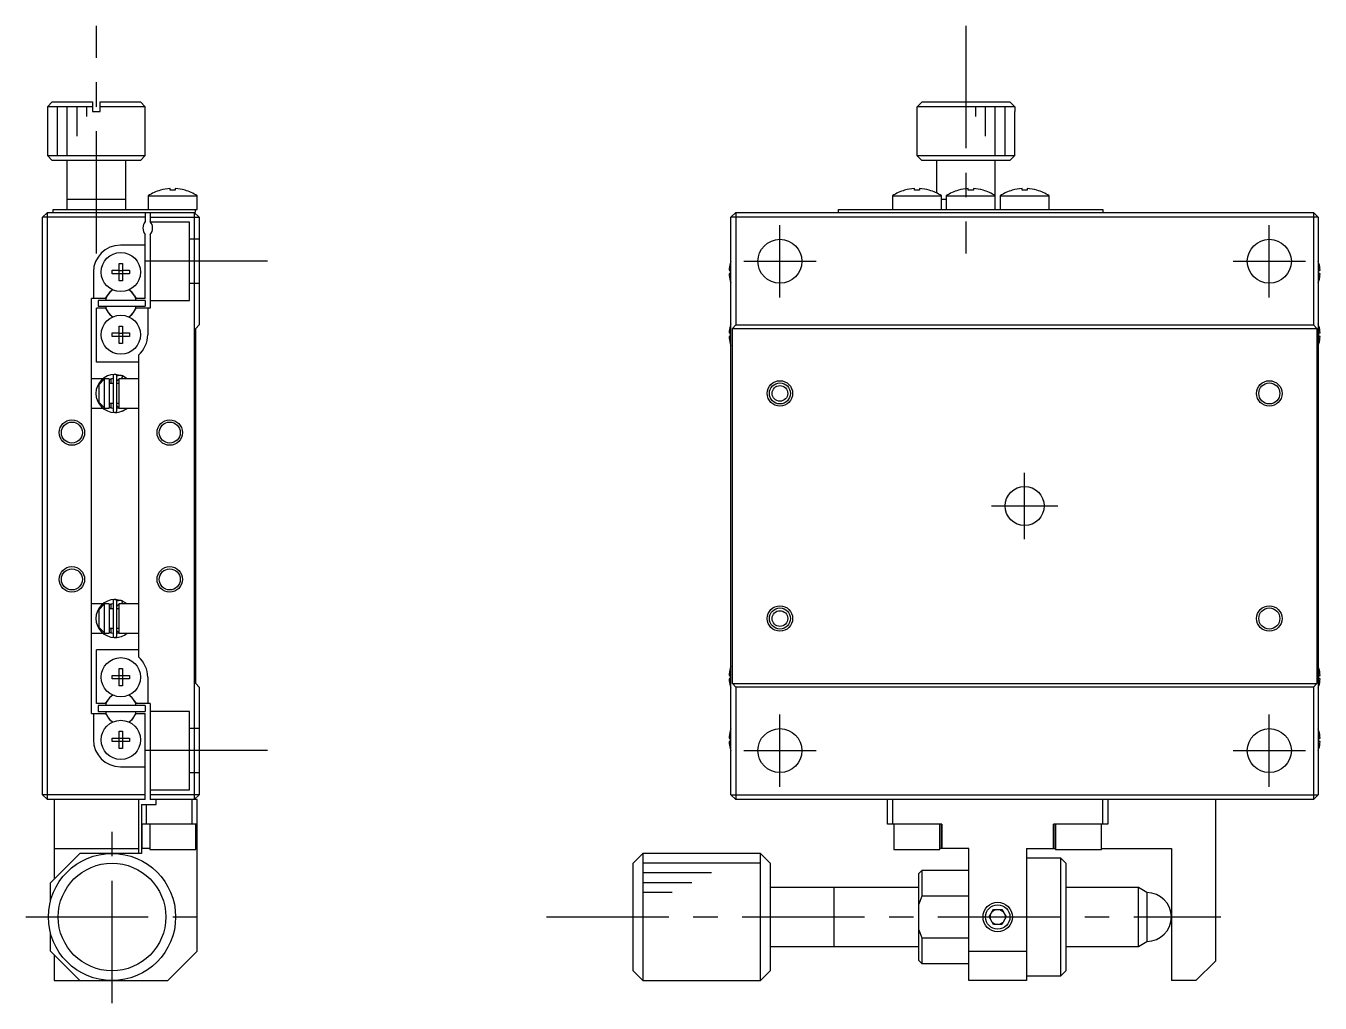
# Model space of a CAD drawing. Extents: x 20 to 388, y -4 to 238.
# Drawn here: x 255.7 to 388, y 81.3 to 181.2 of the extents above; entities that cross this region are included whole.
import ezdxf

# ---------------------------------------------------------------- set-up
doc = ezdxf.new("R2010")
doc.units = 0
doc.header["$LTSCALE"] = 10
doc.linetypes.add('CENTER', pattern=[2, 1.25, -0.25, 0.25, -0.25])
doc.linetypes.add('DASHED', pattern=[3.5, 2, -1.5])
doc.layers.get('0').update_dxf_attribs({"linetype": 'CONTINUOUS'})
doc.layers.add('CENTER', color=1, linetype='CENTER')

msp = doc.modelspace()

# ---------------------------------------------------------------- linework, layer by layer
at = {"color": 7, "linetype": 'CONTINUOUS'}
for p, q in [((258.431731, 173.420011), (257.931731, 172.920011)), ((258.431731, 173.420011), (262.531731, 173.420011)), ((262.531731, 173.420011), (262.531731, 172.420011)), ((263.331731, 173.420011), (267.431731, 173.420011)), ((263.331731, 172.420011), (263.331731, 173.420011)), ((267.931731, 172.920011), (267.431731, 173.420011)), ((346.786297, 172.920011), (347.288084, 173.420011)), ((347.288084, 173.420011), (356.252458, 173.420011)), ((356.252458, 173.420011), (356.754246, 172.920011)), ((262.531731, 172.920011), (257.931731, 172.920011)), ((257.931731, 172.920011), (257.931731, 167.920011)), ((262.531731, 172.420011), (263.331731, 172.420011)), ((267.931731, 172.920011), (263.331731, 172.920011)), ((267.931731, 167.920011), (267.931731, 172.920011)), ((346.770271, 172.420011), (346.786297, 172.420011)), ((346.770271, 172.420011), (346.770271, 167.920011)), ((356.754246, 172.920011), (346.786297, 172.920011)), ((346.786297, 172.420011), (346.786297, 172.920011)), ((356.754246, 172.920011), (356.754246, 172.420011)), ((356.754246, 172.420011), (356.770271, 172.420011)), ((356.770271, 167.920011), (356.770271, 172.420011)), ((257.931731, 167.920011), (258.431731, 167.420011)), ((257.931731, 167.920011), (267.931731, 167.920011)), ((267.431731, 167.420011), (258.431731, 167.420011)), ((259.931731, 167.420011), (259.931731, 162.420011)), ((265.931731, 162.420011), (265.931731, 167.420011)), ((267.431731, 167.420011), (267.931731, 167.920011)), ((346.770271, 167.920011), (356.770271, 167.920011)), ((346.770271, 167.920011), (347.270271, 167.420011)), ((356.270271, 167.420011), (347.270271, 167.420011)), ((348.770271, 167.420011), (348.770271, 164.101139)), ((354.770271, 162.420011), (354.770271, 167.420011)), ((356.270271, 167.420011), (356.770271, 167.920011)), ((269.473142, 164.382591), (269.469798, 164.389446)), ((270.471731, 164.382591), (270.471731, 164.554963)), ((270.991731, 164.382591), (270.471731, 164.382591)), ((270.991731, 164.554963), (270.991731, 164.382591)), ((271.993664, 164.389446), (271.990321, 164.382591)), ((345.511682, 164.382591), (345.508338, 164.389446)), ((346.510271, 164.382591), (346.510271, 164.554963)), ((347.030271, 164.382591), (346.510271, 164.382591)), ((347.030271, 164.554963), (347.030271, 164.382591)), ((348.032204, 164.389446), (348.028861, 164.382591)), ((351.011682, 164.382591), (351.008338, 164.389446)), ((352.010271, 164.382591), (352.010271, 164.554963)), ((352.530271, 164.382591), (352.010271, 164.382591)), ((352.530271, 164.554963), (352.530271, 164.382591)), ((353.532204, 164.389446), (353.528861, 164.382591)), ((356.511682, 164.382591), (356.508338, 164.389446)), ((357.510271, 164.382591), (357.510271, 164.554963)), ((358.030271, 164.382591), (357.510271, 164.382591)), ((358.030271, 164.554963), (358.030271, 164.382591)), ((359.032204, 164.389446), (359.028861, 164.382591)), ((265.931731, 163.420011), (259.931731, 163.420011)), ((268.231731, 163.811668), (273.231731, 163.811668)), ((268.231731, 163.811668), (268.231731, 162.420011)), ((273.231731, 162.420011), (273.231731, 163.811668)), ((344.270271, 163.811668), (344.270271, 162.420011)), ((344.270271, 163.811668), (349.270271, 163.811668)), ((349.270271, 162.420011), (349.270271, 163.811668)), ((349.770271, 163.420011), (349.270271, 163.420011)), ((349.770271, 163.811668), (349.770271, 162.420011)), ((349.770271, 163.811668), (354.770271, 163.811668)), ((355.270271, 163.811668), (355.270271, 162.420011)), ((355.270271, 163.811668), (360.270271, 163.811668)), ((360.270271, 162.420011), (360.270271, 163.811668)), ((257.931731, 162.120011), (257.431731, 161.620011)), ((257.431731, 102.620011), (257.431731, 161.620011)), ((267.931731, 161.620011), (257.431731, 161.620011)), ((257.931731, 162.120011), (273.031731, 162.120011)), ((257.931731, 102.120011), (257.931731, 162.120011)), ((258.531731, 162.120011), (258.531731, 162.420011)), ((258.531731, 162.420011), (273.231731, 162.420011)), ((267.931731, 162.120011), (267.931731, 161.181448)), ((268.431731, 162.120011), (268.431731, 161.181448)), ((268.431731, 161.620011), (273.431731, 161.620011)), ((272.931731, 162.120011), (273.431731, 161.620011)), ((272.931731, 162.120011), (272.931731, 102.120011)), ((273.031731, 162.420011), (273.031731, 162.120011)), ((273.431731, 161.620011), (273.431731, 150.620011)), ((328.270271, 162.120011), (327.770271, 161.620011)), ((327.770271, 102.620011), (327.770271, 161.620011)), ((387.770271, 161.620011), (327.770271, 161.620011)), ((328.270271, 162.120011), (387.270271, 162.120011)), ((328.270271, 162.120011), (328.270271, 150.620011)), ((338.770271, 162.120011), (338.770271, 162.420011)), ((338.770271, 162.420011), (365.770271, 162.420011)), ((365.770271, 162.420011), (365.770271, 162.120011)), ((387.770271, 161.620011), (387.270271, 162.120011)), ((387.270271, 162.120011), (387.270271, 150.620011)), ((387.770271, 161.620011), (387.770271, 102.620011)), ((267.931731, 158.770011), (265.381731, 158.770011)), ((267.931731, 153.320011), (267.931731, 159.858573)), ((268.431731, 159.858573), (268.431731, 152.320011)), ((264.54537, 155.840011), (264.54537, 156.200011)), ((264.54537, 156.200011), (265.251731, 156.200011)), ((265.251731, 156.906372), (265.611731, 156.906372)), ((265.251731, 156.200011), (265.251731, 156.906372)), ((265.262103, 156.189638), (265.251731, 156.200011)), ((265.262103, 155.850383), (265.262103, 156.189638)), ((265.262103, 156.189638), (265.601359, 156.189638)), ((265.601359, 156.189638), (265.611731, 156.200011)), ((265.601359, 156.189638), (265.601359, 155.850383)), ((265.611731, 156.906372), (265.611731, 156.200011)), ((265.611731, 156.200011), (266.318093, 156.200011)), ((266.318093, 156.200011), (266.318093, 155.840011)), ((327.580412, 156.200011), (327.70075, 156.200011)), ((327.696127, 156.908626), (327.70075, 156.906372)), ((327.70075, 156.200011), (327.70075, 155.840011)), ((387.839793, 156.906372), (387.844415, 156.908626)), ((387.839793, 156.200011), (387.96013, 156.200011)), ((387.839793, 155.840011), (387.839793, 156.200011)), ((262.631731, 156.020011), (262.631731, 153.320011)), ((265.251731, 155.840011), (264.54537, 155.840011)), ((265.262103, 155.850383), (265.251731, 155.840011)), ((265.251731, 155.133649), (265.251731, 155.840011)), ((265.611731, 155.133649), (265.251731, 155.133649)), ((265.601359, 155.850383), (265.262103, 155.850383)), ((265.601359, 155.850383), (265.611731, 155.840011)), ((265.611731, 155.840011), (265.611731, 155.133649)), ((266.318093, 155.840011), (265.611731, 155.840011)), ((327.70075, 155.840011), (327.580412, 155.840011)), ((327.70075, 155.133649), (327.696127, 155.131395)), ((387.96013, 155.840011), (387.839793, 155.840011)), ((387.844415, 155.131395), (387.839793, 155.133649)), ((263.880925, 153.320011), (264.031091, 153.580106)), ((266.832371, 153.580106), (266.982537, 153.320011)), ((262.431731, 110.920011), (262.431731, 153.320011)), ((263.880925, 153.320011), (262.431731, 153.320011)), ((262.931731, 146.820011), (262.931731, 152.320011)), ((263.880925, 152.320011), (262.931731, 152.320011)), ((263.131731, 153.120011), (263.131731, 152.520011)), ((267.931731, 153.120011), (263.131731, 153.120011)), ((263.131731, 152.520011), (267.931731, 152.520011)), ((263.880925, 152.320011), (264.031091, 152.059915)), ((266.832371, 152.059915), (266.982537, 152.320011)), ((267.931731, 153.320011), (266.982537, 153.320011)), ((268.431731, 152.320011), (266.982537, 152.320011)), ((267.931731, 153.120011), (267.931731, 152.520011)), ((268.181731, 152.320011), (268.181731, 149.620011)), ((264.54537, 149.440011), (264.54537, 149.800011)), ((264.54537, 149.800011), (265.251731, 149.800011)), ((265.251731, 149.440011), (264.54537, 149.440011)), ((265.251731, 150.506372), (265.611731, 150.506372)), ((265.251731, 149.800011), (265.251731, 150.506372)), ((265.262103, 149.789638), (265.251731, 149.800011)), ((265.262103, 149.450383), (265.251731, 149.440011)), ((265.251731, 148.733649), (265.251731, 149.440011)), ((265.262103, 149.789638), (265.601359, 149.789638)), ((265.262103, 149.450383), (265.262103, 149.789638)), ((265.601359, 149.450383), (265.262103, 149.450383)), ((265.601359, 149.789638), (265.611731, 149.800011)), ((265.601359, 149.789638), (265.601359, 149.450383)), ((265.601359, 149.450383), (265.611731, 149.440011)), ((265.611731, 150.506372), (265.611731, 149.800011)), ((265.611731, 149.800011), (266.318093, 149.800011)), ((265.611731, 149.440011), (265.611731, 148.733649)), ((266.318093, 149.440011), (265.611731, 149.440011)), ((266.318093, 149.800011), (266.318093, 149.440011)), ((273.081731, 150.270011), (273.431731, 150.620011)), ((273.081731, 113.970011), (273.081731, 150.270011)), ((327.580412, 149.800011), (327.70075, 149.800011)), ((327.70075, 149.440011), (327.580412, 149.440011)), ((327.696127, 150.508626), (327.70075, 150.506372)), ((327.70075, 149.800011), (327.70075, 149.440011)), ((327.920271, 150.270011), (328.270271, 150.620011)), ((327.920271, 113.970011), (327.920271, 150.270011)), ((327.920271, 150.270011), (387.620271, 150.270011)), ((328.270271, 150.620011), (387.270271, 150.620011)), ((387.270271, 150.620011), (387.620271, 150.270011)), ((387.620271, 150.270011), (387.620271, 113.970011)), ((387.839793, 150.506372), (387.844415, 150.508626)), ((387.839793, 149.800011), (387.96013, 149.800011)), ((387.839793, 149.440011), (387.839793, 149.800011)), ((387.96013, 149.440011), (387.839793, 149.440011)), ((265.611731, 148.733649), (265.251731, 148.733649)), ((327.70075, 148.733649), (327.696127, 148.731395)), ((387.844415, 148.731395), (387.839793, 148.733649)), ((267.231731, 146.820011), (262.931731, 146.820011)), ((267.231731, 147.540948), (267.231731, 116.699073)), ((265.546783, 145.427706), (264.85932, 145.563666)), ((265.228985, 145.456574), (265.195218, 145.450832)), ((265.262991, 145.460621), (265.228985, 145.456574)), ((265.297154, 145.462964), (265.262991, 145.460621)), ((265.33139, 145.463596), (265.297154, 145.462964)), ((265.365616, 145.462516), (265.33139, 145.463596)), ((265.399748, 145.459727), (265.365616, 145.462516)), ((265.433703, 145.455234), (265.399748, 145.459727)), ((265.467397, 145.449049), (265.433703, 145.455234)), ((263.595673, 145.120011), (262.431731, 145.120011)), ((263.231731, 144.540111), (263.731731, 145.069257)), ((263.231731, 142.69991), (263.231731, 144.540111)), ((264.231731, 145.120011), (263.731731, 145.120011)), ((263.731731, 145.120011), (263.731731, 142.120011)), ((264.231576, 145.05523), (264.636708, 145.163692)), ((264.231731, 145.120011), (264.231731, 142.120011)), ((264.636731, 144.620011), (264.231731, 144.620011)), ((264.431731, 145.120011), (264.420059, 145.120011)), ((264.431731, 144.620011), (264.431731, 145.120011)), ((264.636731, 145.370011), (264.636731, 141.870011)), ((265.032842, 145.397328), (265.025184, 145.393635)), ((265.026731, 141.870011), (265.026731, 145.370011)), ((265.026731, 144.768511), (265.027065, 144.782737)), ((265.231731, 144.620011), (265.026731, 144.620011)), ((265.027065, 144.782737), (265.028125, 144.797716)), ((265.028125, 144.797716), (265.029908, 144.812626)), ((265.029908, 144.812626), (265.032412, 144.827429)), ((265.032412, 144.827429), (265.035629, 144.842093)), ((265.064189, 145.411255), (265.032842, 145.397328)), ((265.035629, 144.842093), (265.039553, 144.856581)), ((265.039553, 144.856581), (265.044176, 144.87086)), ((265.044176, 144.87086), (265.049487, 144.884897)), ((265.049487, 144.884897), (265.055474, 144.898658)), ((265.055474, 144.898658), (265.062125, 144.912109)), ((265.062125, 144.912109), (265.069425, 144.92522)), ((265.09618, 145.423597), (265.064189, 145.411255)), ((265.069425, 144.92522), (265.077359, 144.937958)), ((265.077359, 144.937958), (265.085907, 144.950291)), ((265.085907, 144.950291), (265.095053, 144.96219)), ((265.095053, 144.96219), (265.104774, 144.973624)), ((265.128735, 145.434324), (265.09618, 145.423597)), ((265.104774, 144.973624), (265.11505, 144.984566)), ((265.11505, 144.984566), (265.125857, 144.994986)), ((265.125857, 144.994986), (265.13717, 145.004859)), ((265.161774, 145.44341), (265.128735, 145.434324)), ((265.13717, 145.004859), (265.148963, 145.014158)), ((265.148963, 145.014158), (265.161209, 145.022858)), ((265.161209, 145.022858), (265.173878, 145.030936)), ((265.195218, 145.450832), (265.161774, 145.44341)), ((265.173878, 145.030936), (265.18694, 145.03837)), ((265.18694, 145.03837), (265.200365, 145.045139)), ((265.200365, 145.045139), (265.214117, 145.051224)), ((265.214117, 145.051224), (265.228165, 145.056608)), ((265.228165, 145.056608), (265.23171, 145.057839)), ((267.231731, 145.120011), (265.231731, 145.120011)), ((265.231731, 145.120011), (265.231731, 142.120011)), ((265.500749, 145.441186), (265.467397, 145.449049)), ((265.502393, 145.131651), (265.496243, 145.120011)), ((265.533676, 145.431663), (265.500749, 145.441186)), ((265.508651, 145.143903), (265.502393, 145.131651)), ((265.605985, 145.402289), (265.506773, 145.119986)), ((265.514978, 145.156691), (265.508651, 145.143903)), ((265.521334, 145.169934), (265.514978, 145.156691)), ((265.527679, 145.183548), (265.521334, 145.169934)), ((265.533975, 145.19745), (265.527679, 145.183548)), ((265.566095, 145.420504), (265.533676, 145.431663)), ((265.54018, 145.21155), (265.533975, 145.19745)), ((265.546256, 145.22576), (265.54018, 145.21155)), ((265.552165, 145.239992), (265.546256, 145.22576)), ((265.557869, 145.254156), (265.552165, 145.239992)), ((265.563334, 145.268162), (265.557869, 145.254156)), ((265.568524, 145.281923), (265.563334, 145.268162)), ((265.596262, 145.40845), (265.566095, 145.420504)), ((265.573407, 145.295353), (265.568524, 145.281923)), ((265.577952, 145.308366), (265.573407, 145.295353)), ((265.582131, 145.320882), (265.577952, 145.308366)), ((265.585918, 145.332822), (265.582131, 145.320882)), ((265.589288, 145.34411), (265.585918, 145.332822)), ((265.592221, 145.354676), (265.589288, 145.34411)), ((265.594698, 145.364453), (265.592221, 145.354676)), ((265.596703, 145.373381), (265.594698, 145.364453)), ((265.594911, 145.408736), (265.596871, 145.408114)), ((266.067762, 145.120133), (265.595817, 145.407592)), ((265.598224, 145.381402), (265.596703, 145.373381)), ((265.596871, 145.408114), (265.598345, 145.406369)), ((265.599252, 145.388467), (265.598224, 145.381402)), ((265.598345, 145.406369), (265.599325, 145.40351)), ((265.59978, 145.394531), (265.599252, 145.388467)), ((265.599325, 145.40351), (265.599804, 145.399555)), ((265.599804, 145.399555), (265.59978, 145.394531)), ((265.604919, 145.403673), (265.605985, 145.402289)), ((262.431731, 142.120011), (263.595307, 142.120011)), ((263.731731, 142.178009), (263.231731, 142.707156)), ((263.731731, 142.120011), (264.231731, 142.120011)), ((264.636676, 142.076644), (264.23157, 142.184456)), ((264.231731, 142.620011), (264.636731, 142.620011)), ((264.419894, 142.120011), (264.431731, 142.120011)), ((264.431731, 142.120011), (264.431731, 142.620011)), ((265.026731, 142.620011), (265.231731, 142.620011)), ((265.026807, 142.464815), (265.026731, 142.47151)), ((265.243539, 142.118898), (265.026773, 142.076321)), ((265.027503, 142.44981), (265.026807, 142.464815)), ((265.028924, 142.434855), (265.027503, 142.44981)), ((265.031069, 142.419983), (265.028924, 142.434855)), ((265.033933, 142.405231), (265.031069, 142.419983)), ((265.037511, 142.390633), (265.033933, 142.405231)), ((265.041794, 142.376223), (265.037511, 142.390633)), ((265.046774, 142.362037), (265.041794, 142.376223)), ((265.05244, 142.348107), (265.046774, 142.362037)), ((265.058781, 142.334468), (265.05244, 142.348107)), ((265.065783, 142.321154), (265.058781, 142.334468)), ((265.073431, 142.308196), (265.065783, 142.321154)), ((265.081708, 142.295627), (265.073431, 142.308196)), ((265.090595, 142.283479), (265.081708, 142.295627)), ((265.100074, 142.271782), (265.090595, 142.283479)), ((265.110122, 142.260566), (265.100074, 142.271782)), ((265.120717, 142.249861), (265.110122, 142.260566)), ((265.131834, 142.239695), (265.120717, 142.249861)), ((265.143447, 142.230094), (265.131834, 142.239695)), ((265.155528, 142.221084), (265.143447, 142.230094)), ((265.168048, 142.212691), (265.155528, 142.221084)), ((265.180977, 142.204937), (265.168048, 142.212691)), ((265.194283, 142.197843), (265.180977, 142.204937)), ((265.207932, 142.191431), (265.194283, 142.197843)), ((265.22189, 142.185717), (265.207932, 142.191431)), ((265.231706, 142.182183), (265.22189, 142.185717)), ((265.231731, 142.120011), (267.231731, 142.120011)), ((265.537527, 141.809418), (265.553935, 141.815118)), ((265.554246, 141.8144), (265.613973, 141.840301)), ((265.592443, 141.831785), (265.594911, 141.831285)), ((265.594911, 141.831285), (265.594591, 141.832049)), ((265.596262, 141.831571), (265.594911, 141.831285)), ((265.596991, 141.831994), (265.596262, 141.831571)), ((263.595673, 122.120011), (262.431731, 122.120011)), ((263.231731, 121.540111), (263.731731, 122.069257)), ((264.231731, 122.120011), (263.731731, 122.120011)), ((263.731731, 122.120011), (263.731731, 119.120011)), ((264.231576, 122.05523), (264.636708, 122.163692)), ((264.231731, 122.120011), (264.231731, 119.120011)), ((264.431731, 122.120011), (264.420059, 122.120011)), ((264.431731, 121.620011), (264.431731, 122.120011)), ((264.636731, 122.370011), (264.636731, 118.870011)), ((265.546783, 122.427706), (264.85932, 122.563666)), ((265.032842, 122.397328), (265.025184, 122.393635)), ((265.026731, 118.870011), (265.026731, 122.370011)), ((265.026731, 121.768511), (265.027065, 121.782737)), ((265.027065, 121.782737), (265.028125, 121.797716)), ((265.028125, 121.797716), (265.029908, 121.812626)), ((265.029908, 121.812626), (265.032412, 121.827429)), ((265.032412, 121.827429), (265.035629, 121.842093)), ((265.064189, 122.411255), (265.032842, 122.397328)), ((265.035629, 121.842093), (265.039553, 121.856581)), ((265.039553, 121.856581), (265.044176, 121.87086)), ((265.044176, 121.87086), (265.049487, 121.884897)), ((265.049487, 121.884897), (265.055474, 121.898658)), ((265.055474, 121.898658), (265.062125, 121.912109)), ((265.062125, 121.912109), (265.069425, 121.92522)), ((265.09618, 122.423597), (265.064189, 122.411255)), ((265.069425, 121.92522), (265.077359, 121.937958)), ((265.077359, 121.937958), (265.085907, 121.950291)), ((265.085907, 121.950291), (265.095053, 121.96219)), ((265.095053, 121.96219), (265.104774, 121.973624)), ((265.128735, 122.434324), (265.09618, 122.423597)), ((265.104774, 121.973624), (265.11505, 121.984566)), ((265.11505, 121.984566), (265.125857, 121.994986)), ((265.125857, 121.994986), (265.13717, 122.004859)), ((265.161774, 122.44341), (265.128735, 122.434324)), ((265.13717, 122.004859), (265.148963, 122.014158)), ((265.148963, 122.014158), (265.161209, 122.022858)), ((265.161209, 122.022858), (265.173878, 122.030936)), ((265.195218, 122.450832), (265.161774, 122.44341)), ((265.173878, 122.030936), (265.18694, 122.03837)), ((265.18694, 122.03837), (265.200365, 122.045139)), ((265.228985, 122.456574), (265.195218, 122.450832)), ((265.200365, 122.045139), (265.214117, 122.051224)), ((265.214117, 122.051224), (265.228165, 122.056608)), ((265.228165, 122.056608), (265.23171, 122.057839)), ((265.262991, 122.460621), (265.228985, 122.456574)), ((267.231731, 122.120011), (265.231731, 122.120011)), ((265.231731, 122.120011), (265.231731, 119.120011)), ((265.297154, 122.462964), (265.262991, 122.460621)), ((265.33139, 122.463596), (265.297154, 122.462964)), ((265.365616, 122.462516), (265.33139, 122.463596)), ((265.399748, 122.459727), (265.365616, 122.462516)), ((265.433703, 122.455234), (265.399748, 122.459727)), ((265.467397, 122.449049), (265.433703, 122.455234)), ((265.500749, 122.441186), (265.467397, 122.449049)), ((265.502393, 122.131651), (265.496243, 122.120011)), ((265.533676, 122.431663), (265.500749, 122.441186)), ((265.508651, 122.143903), (265.502393, 122.131651)), ((265.604919, 122.403673), (265.506773, 122.119986)), ((265.514978, 122.156691), (265.508651, 122.143903)), ((265.521334, 122.169934), (265.514978, 122.156691)), ((265.527679, 122.183548), (265.521334, 122.169934)), ((265.533975, 122.19745), (265.527679, 122.183548)), ((265.566095, 122.420504), (265.533676, 122.431663)), ((265.54018, 122.21155), (265.533975, 122.19745)), ((265.546256, 122.22576), (265.54018, 122.21155)), ((265.552165, 122.239992), (265.546256, 122.22576)), ((265.557869, 122.254156), (265.552165, 122.239992)), ((265.563334, 122.268162), (265.557869, 122.254156)), ((265.568524, 122.281923), (265.563334, 122.268162)), ((265.596262, 122.40845), (265.566095, 122.420504)), ((265.573407, 122.295353), (265.568524, 122.281923)), ((265.577952, 122.308366), (265.573407, 122.295353)), ((265.582131, 122.320882), (265.577952, 122.308366)), ((265.585918, 122.332822), (265.582131, 122.320882)), ((265.589288, 122.34411), (265.585918, 122.332822)), ((265.592221, 122.354676), (265.589288, 122.34411)), ((265.594698, 122.364453), (265.592221, 122.354676)), ((265.596703, 122.373381), (265.594698, 122.364453)), ((265.594911, 122.408736), (265.596871, 122.408114)), ((266.067762, 122.120133), (265.595817, 122.407592)), ((265.598224, 122.381402), (265.596703, 122.373381)), ((265.596871, 122.408114), (265.598345, 122.406369)), ((265.599252, 122.388467), (265.598224, 122.381402)), ((265.598345, 122.406369), (265.599325, 122.40351)), ((265.59978, 122.394531), (265.599252, 122.388467)), ((265.599325, 122.40351), (265.599804, 122.399555)), ((265.599804, 122.399555), (265.59978, 122.394531)), ((265.625124, 122.394774), (265.605432, 122.403439)), ((263.231731, 119.69991), (263.231731, 121.540111)), ((264.636731, 121.620011), (264.231731, 121.620011)), ((265.231731, 121.620011), (265.026731, 121.620011)), ((262.431731, 119.120011), (263.595307, 119.120011)), ((263.731731, 119.178009), (263.231731, 119.707156)), ((263.731731, 119.120011), (264.231731, 119.120011)), ((264.636676, 119.076644), (264.23157, 119.184456)), ((264.231731, 119.620011), (264.636731, 119.620011)), ((264.419894, 119.120011), (264.431731, 119.120011)), ((264.431731, 119.120011), (264.431731, 119.620011)), ((265.026731, 119.620011), (265.231731, 119.620011)), ((265.026807, 119.464815), (265.026731, 119.47151)), ((265.243539, 119.118898), (265.026773, 119.076321)), ((265.027503, 119.44981), (265.026807, 119.464815)), ((265.028924, 119.434855), (265.027503, 119.44981)), ((265.031069, 119.419983), (265.028924, 119.434855)), ((265.033933, 119.405231), (265.031069, 119.419983)), ((265.037511, 119.390633), (265.033933, 119.405231)), ((265.041794, 119.376223), (265.037511, 119.390633)), ((265.046774, 119.362037), (265.041794, 119.376223)), ((265.05244, 119.348107), (265.046774, 119.362037)), ((265.058781, 119.334468), (265.05244, 119.348107)), ((265.065783, 119.321154), (265.058781, 119.334468)), ((265.073431, 119.308196), (265.065783, 119.321154)), ((265.081708, 119.295627), (265.073431, 119.308196)), ((265.090595, 119.283479), (265.081708, 119.295627)), ((265.100074, 119.271782), (265.090595, 119.283479)), ((265.110122, 119.260566), (265.100074, 119.271782)), ((265.120717, 119.249861), (265.110122, 119.260566)), ((265.131834, 119.239695), (265.120717, 119.249861)), ((265.143447, 119.230094), (265.131834, 119.239695)), ((265.155528, 119.221084), (265.143447, 119.230094)), ((265.168048, 119.212691), (265.155528, 119.221084)), ((265.180977, 119.204937), (265.168048, 119.212691)), ((265.194283, 119.197843), (265.180977, 119.204937)), ((265.207932, 119.191431), (265.194283, 119.197843)), ((265.22189, 119.185717), (265.207932, 119.191431)), ((265.231706, 119.182183), (265.22189, 119.185717)), ((265.231731, 119.120011), (267.231731, 119.120011)), ((265.537527, 118.809418), (265.553935, 118.815118)), ((265.554327, 118.814224), (265.628826, 118.846908)), ((265.592443, 118.831785), (265.594911, 118.831285)), ((265.594911, 118.831285), (265.594591, 118.832049)), ((265.596262, 118.831571), (265.594911, 118.831285)), ((265.596991, 118.831994), (265.596262, 118.831571)), ((262.931731, 111.920011), (262.931731, 117.420011)), ((267.231731, 117.420011), (262.931731, 117.420011)), ((265.251731, 115.506372), (265.611731, 115.506372)), ((265.251731, 114.800011), (265.251731, 115.506372)), ((265.611731, 115.506372), (265.611731, 114.800011)), ((327.696127, 115.508626), (327.70075, 115.506372)), ((387.839793, 115.506372), (387.844415, 115.508626)), ((264.54537, 114.440011), (264.54537, 114.800011)), ((264.54537, 114.800011), (265.251731, 114.800011)), ((265.251731, 114.440011), (264.54537, 114.440011)), ((265.262103, 114.789638), (265.251731, 114.800011)), ((265.262103, 114.450383), (265.251731, 114.440011)), ((265.251731, 113.733649), (265.251731, 114.440011)), ((265.611731, 113.733649), (265.251731, 113.733649)), ((265.262103, 114.789638), (265.601359, 114.789638)), ((265.262103, 114.450383), (265.262103, 114.789638)), ((265.601359, 114.450383), (265.262103, 114.450383)), ((265.601359, 114.789638), (265.611731, 114.800011)), ((265.601359, 114.789638), (265.601359, 114.450383)), ((265.601359, 114.450383), (265.611731, 114.440011)), ((265.611731, 114.800011), (266.318093, 114.800011)), ((265.611731, 114.440011), (265.611731, 113.733649)), ((266.318093, 114.440011), (265.611731, 114.440011)), ((266.318093, 114.800011), (266.318093, 114.440011)), ((268.181731, 114.620011), (268.181731, 111.920011)), ((273.431731, 113.620011), (273.081731, 113.970011)), ((327.580412, 114.800011), (327.70075, 114.800011)), ((327.70075, 114.440011), (327.580412, 114.440011)), ((327.70075, 113.733649), (327.696127, 113.731395)), ((327.70075, 114.800011), (327.70075, 114.440011)), ((328.270271, 113.620011), (327.920271, 113.970011)), ((327.920271, 113.970011), (387.620271, 113.970011)), ((387.620271, 113.970011), (387.270271, 113.620011)), ((387.839793, 114.800011), (387.96013, 114.800011)), ((387.839793, 114.440011), (387.839793, 114.800011)), ((387.96013, 114.440011), (387.839793, 114.440011)), ((387.844415, 113.731395), (387.839793, 113.733649)), ((273.431731, 113.620011), (273.431731, 102.620011)), ((387.270271, 113.620011), (328.270271, 113.620011)), ((328.270271, 113.620011), (328.270271, 102.120011)), ((387.270271, 113.620011), (387.270271, 102.120011)), ((263.880925, 111.920011), (262.931731, 111.920011)), ((263.131731, 111.720011), (263.131731, 111.120011)), ((267.931731, 111.720011), (263.131731, 111.720011)), ((263.131731, 111.120011), (267.931731, 111.120011)), ((263.880925, 111.920011), (264.031091, 112.180106)), ((266.832371, 112.180106), (266.982537, 111.920011)), ((268.431731, 111.920011), (266.982537, 111.920011)), ((267.931731, 111.720011), (267.931731, 111.120011)), ((268.431731, 111.920011), (268.431731, 102.120011)), ((262.431731, 110.920011), (263.880925, 110.920011)), ((262.631731, 110.920011), (262.631731, 108.220011)), ((263.880925, 110.920011), (264.031091, 110.659915)), ((266.832371, 110.659915), (266.982537, 110.920011)), ((266.982537, 110.920011), (267.931731, 110.920011)), ((267.931731, 102.120011), (267.931731, 110.920011)), ((265.251731, 109.106372), (265.611731, 109.106372)), ((265.251731, 108.400011), (265.251731, 109.106372)), ((265.611731, 109.106372), (265.611731, 108.400011)), ((327.696127, 109.108626), (327.70075, 109.106372)), ((387.839793, 109.106372), (387.844415, 109.108626)), ((264.54537, 108.040011), (264.54537, 108.400011)), ((264.54537, 108.400011), (265.251731, 108.400011)), ((265.251731, 108.040011), (264.54537, 108.040011)), ((265.262103, 108.389638), (265.251731, 108.400011)), ((265.262103, 108.050383), (265.251731, 108.040011)), ((265.251731, 107.333649), (265.251731, 108.040011)), ((265.611731, 107.333649), (265.251731, 107.333649)), ((265.262103, 108.050383), (265.262103, 108.389638)), ((265.262103, 108.389638), (265.601359, 108.389638)), ((265.601359, 108.050383), (265.262103, 108.050383)), ((265.601359, 108.389638), (265.611731, 108.400011)), ((265.601359, 108.389638), (265.601359, 108.050383)), ((265.601359, 108.050383), (265.611731, 108.040011)), ((265.611731, 108.400011), (266.318093, 108.400011)), ((265.611731, 108.040011), (265.611731, 107.333649)), ((266.318093, 108.040011), (265.611731, 108.040011)), ((266.318093, 108.400011), (266.318093, 108.040011)), ((327.580412, 108.400011), (327.70075, 108.400011)), ((327.70075, 108.040011), (327.580412, 108.040011)), ((327.70075, 107.333649), (327.696127, 107.331395)), ((327.70075, 108.400011), (327.70075, 108.040011)), ((387.839793, 108.400011), (387.96013, 108.400011)), ((387.839793, 108.040011), (387.839793, 108.400011)), ((387.96013, 108.040011), (387.839793, 108.040011)), ((387.844415, 107.331395), (387.839793, 107.333649)), ((265.381731, 105.470011), (267.931731, 105.470011)), ((257.931731, 102.120011), (257.431731, 102.620011)), ((267.931731, 102.620011), (257.431731, 102.620011)), ((267.931731, 102.120011), (257.931731, 102.120011)), ((258.631731, 102.120011), (258.631731, 94.020011)), ((267.231731, 102.120011), (267.231731, 96.620011)), ((273.431731, 102.620011), (268.431731, 102.620011)), ((273.231731, 102.120011), (268.431731, 102.120011)), ((269.031731, 101.620011), (269.031731, 102.120011)), ((272.731731, 99.620011), (272.731731, 102.120011)), ((273.431731, 102.620011), (272.931731, 102.120011)), ((273.231731, 86.620011), (273.231731, 102.120011)), ((327.770271, 102.620011), (328.270271, 102.120011)), ((327.770271, 102.620011), (387.770271, 102.620011)), ((387.270271, 102.120011), (328.270271, 102.120011)), ((343.770271, 99.620011), (343.770271, 102.120011)), ((344.270271, 102.120011), (344.270271, 99.620011)), ((365.770271, 99.620011), (365.770271, 102.120011)), ((366.270271, 102.120011), (366.270271, 99.620011)), ((377.270271, 102.120011), (377.270271, 85.620011)), ((387.270271, 102.120011), (387.770271, 102.620011)), ((267.531731, 101.620011), (267.531731, 96.620011)), ((267.531731, 101.620011), (269.031731, 101.620011)), ((268.031731, 101.620011), (268.031731, 99.620011)), ((273.231731, 99.620011), (267.531731, 99.620011)), ((267.571995, 99.620011), (267.571995, 97.120011)), ((268.381731, 99.620011), (268.381731, 97.020011)), ((273.081731, 97.020011), (273.081731, 99.620011)), ((273.162553, 97.120011), (273.162553, 99.620011)), ((349.317799, 99.620011), (343.770271, 99.620011)), ((344.420271, 99.620011), (344.420271, 97.020011)), ((349.120271, 97.020011), (349.120271, 99.620011)), ((349.288427, 97.120011), (349.288427, 99.620011)), ((349.317799, 99.620011), (349.317799, 97.120011)), ((360.722744, 97.120011), (360.722744, 99.620011)), ((366.270271, 99.620011), (360.722744, 99.620011)), ((360.752116, 99.620011), (360.752116, 97.120011)), ((360.920271, 99.620011), (360.920271, 97.020011)), ((365.620271, 97.020011), (365.620271, 99.620011)), ((261.231731, 96.620011), (258.231731, 93.620011)), ((258.631731, 97.120011), (267.231731, 97.120011)), ((267.531731, 96.620011), (261.231731, 96.620011)), ((268.381731, 97.120011), (267.531731, 97.120011)), ((268.381731, 97.020011), (273.081731, 97.020011)), ((273.231731, 97.120011), (273.081731, 97.120011)), ((318.770271, 96.620011), (317.770271, 95.620011)), ((318.770271, 96.620011), (318.770271, 83.620011)), ((330.770271, 96.620011), (318.770271, 96.620011)), ((331.770271, 95.620011), (330.770271, 96.620011)), ((330.770271, 83.620011), (330.770271, 96.620011)), ((344.420271, 97.020011), (349.120271, 97.020011)), ((352.070271, 97.120011), (349.120271, 97.120011)), ((352.070271, 83.620011), (352.070271, 97.120011)), ((357.970271, 97.120011), (360.920271, 97.120011)), ((357.970271, 97.120011), (357.970271, 83.620011)), ((360.920271, 97.020011), (365.620271, 97.020011)), ((365.620271, 97.120011), (372.770271, 97.120011)), ((372.770271, 97.120011), (372.770271, 83.620011)), ((317.770271, 84.620011), (317.770271, 95.620011)), ((331.770271, 95.620011), (331.770271, 84.620236)), ((361.470271, 96.120011), (357.970271, 96.120011)), ((361.470271, 84.120011), (361.470271, 96.120011)), ((361.970271, 95.620011), (361.470271, 96.120011)), ((361.970271, 95.620011), (361.970271, 84.620011)), ((347.270271, 94.870011), (346.970271, 94.570011)), ((346.970271, 85.670011), (346.970271, 94.570011)), ((347.270271, 94.870011), (347.270271, 92.241331)), ((352.070271, 94.870011), (347.270271, 94.870011)), ((258.231731, 91.720011), (258.231731, 93.620011)), ((346.970252, 93.120011), (331.770271, 93.120011)), ((338.270271, 93.120016), (338.270271, 87.120006)), ((369.404246, 93.120011), (361.970291, 93.120011)), ((369.404246, 87.120134), (369.404246, 93.120011)), ((370.270271, 92.620011), (369.404246, 93.120011)), ((370.270271, 92.620011), (370.270271, 87.620113)), ((347.270271, 92.241331), (346.970271, 91.439101)), ((352.070271, 92.241331), (347.270271, 92.241331)), ((354.154246, 90.120011), (354.587259, 90.870011)), ((354.587259, 89.370011), (354.154246, 90.120011)), ((354.270271, 89.919049), (354.270271, 90.320972)), ((354.471233, 90.669049), (354.81931, 90.870011)), ((354.587259, 90.870011), (355.453284, 90.870011)), ((355.221233, 90.870011), (355.56931, 90.669049)), ((355.453284, 90.870011), (355.886297, 90.120011)), ((355.886297, 90.120011), (355.453284, 89.370011)), ((355.770271, 90.320972), (355.770271, 89.919049)), ((346.970271, 88.80092), (347.270271, 87.99869)), ((354.81931, 89.370011), (354.471233, 89.570972)), ((355.453284, 89.370011), (354.587259, 89.370011)), ((355.56931, 89.570972), (355.221233, 89.370011)), ((258.231731, 86.620011), (258.231731, 88.520011)), ((347.270271, 87.99869), (347.270271, 85.370011)), ((347.270271, 87.99869), (352.070271, 87.99869)), ((369.404246, 87.120011), (370.270271, 87.620011)), ((258.231731, 86.620011), (261.231731, 83.620011)), ((258.631731, 86.220011), (258.631731, 83.620011)), ((270.231731, 83.620011), (273.231731, 86.620011)), ((331.770271, 87.120011), (346.970252, 87.120011)), ((352.070271, 86.620011), (357.970271, 86.620011)), ((361.970291, 87.120011), (369.404246, 87.120011)), ((346.970271, 85.670011), (347.270271, 85.370011)), ((347.270271, 85.370011), (352.070271, 85.370011)), ((375.270271, 83.620011), (377.270271, 85.620011)), ((258.631731, 83.620011), (270.231731, 83.620011)), ((317.770271, 84.620011), (318.770271, 83.620011)), ((318.770271, 83.620011), (330.770271, 83.620011)), ((330.770271, 83.620011), (331.770271, 84.620011)), ((357.970271, 83.620011), (352.070271, 83.620011)), ((357.970271, 84.120011), (361.470271, 84.120011)), ((361.470271, 84.120011), (361.970271, 84.620011)), ((375.270271, 83.620011), (372.770271, 83.620011))]:
    msp.add_line(p, q, dxfattribs=at)
at = {"color": 3, "linetype": 'CONTINUOUS'}
for p, q in [((258.931731, 172.920011), (258.931731, 167.920011)), ((259.931731, 172.920011), (259.931731, 167.920011)), ((260.931731, 172.920011), (260.931731, 169.920011)), ((261.931731, 172.920011), (261.931731, 171.920011)), ((352.770271, 171.920011), (352.770271, 172.920011)), ((353.770271, 169.920011), (353.770271, 172.920011)), ((354.770271, 167.920011), (354.770271, 172.920011)), ((355.770271, 167.920011), (355.770271, 172.920011)), ((330.770271, 95.620011), (318.770271, 95.620011)), ((325.770271, 94.620011), (318.770271, 94.620011)), ((323.770271, 93.620011), (318.770271, 93.620011)), ((321.770271, 92.620011), (318.770271, 92.620011))]:
    msp.add_line(p, q, dxfattribs=at)
at = {"color": 3, "linetype": 'DASHED'}
for p, q in [((272.431731, 161.120011), (268.482112, 161.120011)), ((272.431731, 153.120011), (272.431731, 161.120011)), ((273.431731, 159.370011), (272.431731, 159.370011)), ((272.431731, 154.870011), (273.431731, 154.870011)), ((268.431731, 153.120011), (272.431731, 153.120011)), ((272.431731, 111.120011), (268.431731, 111.120011)), ((272.431731, 103.120011), (272.431731, 111.120011)), ((273.431731, 109.370011), (272.431731, 109.370011)), ((272.431731, 104.870011), (273.431731, 104.870011)), ((268.431731, 103.120011), (272.431731, 103.120011))]:
    msp.add_line(p, q, dxfattribs=at)
at = {"color": 7, "linetype": 'CONTINUOUS'}
for centre, radius in [((332.770271, 157.120011), 2.25), ((382.770271, 157.120011), 2.25), ((265.431731, 156.020011), 2), ((265.431731, 149.620011), 2), ((332.770271, 143.620011), 1.075), ((332.770271, 143.620011), 0.8), ((382.770271, 143.620011), 1.075), ((260.431731, 139.620011), 1.075), ((270.431731, 139.620011), 1.075), ((357.770271, 132.120011), 2), ((260.431731, 124.620011), 1.075), ((270.431731, 124.620011), 1.075), ((332.770271, 120.620011), 1.075), ((382.770271, 120.620011), 1.075), ((332.770271, 120.620011), 0.8), ((265.431731, 114.620011), 2), ((265.431731, 108.220011), 2), ((332.770271, 107.120011), 2.25), ((382.770271, 107.120011), 2.25), ((264.531731, 90.120011), 6.5), ((264.531731, 90.120011), 5.5), ((355.020271, 90.120011), 1.25)]:
    msp.add_circle(centre, radius, dxfattribs=at)
at = {"color": 3, "linetype": 'CONTINUOUS'}
for centre, radius in [((332.770271, 143.620011), 1.3), ((382.770271, 143.620011), 1.3), ((260.431731, 139.620011), 1.3), ((270.431731, 139.620011), 1.3), ((260.431731, 124.620011), 1.3), ((270.431731, 124.620011), 1.3), ((332.770271, 120.620011), 1.3), ((382.770271, 120.620011), 1.3), ((355.020271, 90.120011), 1.5)]:
    msp.add_circle(centre, radius, dxfattribs=at)
at = {"color": 7, "linetype": 'CONTINUOUS'}
for centre, radius, start, end in [((270.731731, 160.070011), 4.5, 106.285843, 123.748989), ((270.731731, 160.070011), 4.492483, 93.317816, 106.26943), ((270.731731, 160.070011), 4.492483, 73.73057, 86.682184), ((270.731731, 160.070011), 4.5, 56.251011, 73.714157), ((346.770271, 160.070011), 4.5, 106.285843, 123.748989), ((346.770271, 160.070011), 4.492483, 93.317816, 106.26943), ((346.770271, 160.070011), 4.492483, 73.73057, 86.682184), ((346.770271, 160.070011), 4.5, 56.251011, 73.714157), ((352.270271, 160.070011), 4.5, 106.285843, 123.748989), ((352.270271, 160.070011), 4.492483, 93.317816, 106.26943), ((352.270271, 160.070011), 4.492483, 73.73057, 86.682184), ((352.270271, 160.070011), 4.5, 56.251011, 73.714157), ((357.770271, 160.070011), 4.5, 106.285843, 123.748989), ((357.770271, 160.070011), 4.492483, 93.317816, 106.26943), ((357.770271, 160.070011), 4.492483, 73.73057, 86.682184), ((357.770271, 160.070011), 4.5, 56.251011, 73.714157), ((268.681731, 160.520011), 1, 138.590378, 221.409622), ((267.681731, 160.520011), 1, 318.590378, 41.409622), ((265.381731, 156.020011), 2.75, 90, 180), ((330.770271, 156.020011), 3.194933, 163.893288, 176.770291), ((330.770271, 156.020011), 3.2, 159.635865, 163.877467), ((384.770271, 156.020011), 3.2, 16.122533, 20.364135), ((384.770271, 156.020011), 3.194933, 3.229709, 16.106712), ((330.770271, 156.020011), 3.194933, 183.229709, 196.106712), ((330.770271, 156.020011), 3.2, 196.122533, 200.364135), ((384.770271, 156.020011), 3.2, 339.635865, 343.877467), ((384.770271, 156.020011), 3.194933, 343.893288, 356.770291), ((265.431731, 152.82001), 1.5875, 120.433182, 169.10691), ((265.546636, 152.705106), 1.75, 121.881533, 150), ((265.431731, 152.82001), 1.5875, 10.89309, 59.566818), ((265.316826, 152.705106), 1.75, 30, 58.118467), ((265.431731, 152.82001), 1.5875, 190.893016, 239.566737), ((265.431731, 152.82001), 1.5875, 300.433263, 349.106984), ((265.546636, 152.934915), 1.75, 210, 238.118467), ((265.316826, 152.934915), 1.75, 301.881533, 330), ((265.431731, 149.620011), 2.75, 310.885193, 0), ((330.770271, 149.620011), 3.194933, 163.893288, 176.770291), ((330.770271, 149.620011), 3.194933, 183.229709, 196.106712), ((330.770271, 149.620011), 3.2, 159.635865, 163.877467), ((384.770271, 149.620011), 3.2, 16.122533, 20.364135), ((384.770271, 149.620011), 3.194933, 3.229709, 16.106712), ((384.770271, 149.620011), 3.194933, 343.893288, 356.770291), ((330.770271, 149.620011), 3.2, 196.122533, 200.364135), ((384.770271, 149.620011), 3.2, 339.635865, 343.877467), ((264.831682, 143.620055), 1.943868, 90.672315, 269.257985), ((264.831731, 145.370011), 0.195, 0, 180), ((264.831731, 141.870011), 0.195, 180, 0), ((264.830019, 143.625083), 1.94898, 270.774434, 309.429122), ((264.831682, 120.620055), 1.943868, 90.672315, 269.257985), ((264.831731, 122.370011), 0.195, 0, 180), ((264.830019, 120.625083), 1.94898, 270.774434, 309.429122), ((264.831731, 118.870011), 0.195, 180, 0), ((265.431731, 114.620011), 2.75, 0, 49.114807), ((330.770271, 114.620011), 3.194933, 163.893288, 176.770291), ((330.770271, 114.620011), 3.2, 159.635865, 163.877467), ((384.770271, 114.620011), 3.2, 16.122533, 20.364135), ((384.770271, 114.620011), 3.194933, 3.229709, 16.106712), ((330.770271, 114.620011), 3.194933, 183.229709, 196.106712), ((330.770271, 114.620011), 3.2, 196.122533, 200.364135), ((384.770271, 114.620011), 3.2, 339.635865, 343.877467), ((384.770271, 114.620011), 3.194933, 343.893288, 356.770291), ((265.431731, 111.42001), 1.5875, 120.433182, 169.10691), ((265.546636, 111.305106), 1.75, 121.881533, 150), ((265.431731, 111.42001), 1.5875, 10.89309, 59.566818), ((265.316826, 111.305106), 1.75, 30, 58.118467), ((265.431731, 111.42001), 1.5875, 190.893016, 239.566737), ((265.431731, 111.42001), 1.5875, 300.433263, 349.106984), ((265.546636, 111.534915), 1.75, 210, 238.118467), ((265.316826, 111.534915), 1.75, 301.881533, 330), ((330.770271, 108.220011), 3.194933, 163.893288, 176.770291), ((330.770271, 108.220011), 3.2, 159.635865, 163.877467), ((384.770271, 108.220011), 3.2, 16.122533, 20.364135), ((384.770271, 108.220011), 3.194933, 3.229709, 16.106712), ((265.381731, 108.220011), 2.75, 180, 270), ((330.770271, 108.220011), 3.194933, 183.229709, 196.106712), ((330.770271, 108.220011), 3.2, 196.122533, 200.364135), ((384.770271, 108.220011), 3.2, 339.635865, 343.877467), ((384.770271, 108.220011), 3.194933, 343.893288, 356.770291), ((370.270271, 90.120011), 2.5, 270, 90)]:
    msp.add_arc(centre, radius, start, end, dxfattribs=at)
at = {"layer": 'CENTER', "color": 1, "linetype": 'CENTER'}
for p, q in [((262.931731, 157.911036), (262.931731, 181.177179)), ((351.770271, 181.177179), (351.770271, 157.911036)), ((332.770271, 153.420011), (332.770271, 160.820011)), ((382.770271, 153.420011), (382.770271, 160.820011)), ((280.431731, 157.120011), (265.431731, 157.120011)), ((329.070271, 157.120011), (336.470271, 157.120011)), ((379.070271, 157.120011), (386.470271, 157.120011)), ((357.770271, 128.720011), (357.770271, 135.520011)), ((354.370271, 132.120011), (361.170271, 132.120011)), ((332.770271, 103.420011), (332.770271, 110.820011)), ((382.770271, 103.420011), (382.770271, 110.820011)), ((280.431731, 107.120011), (265.431731, 107.120011)), ((329.070271, 107.120011), (336.470271, 107.120011)), ((379.070271, 107.120011), (386.470271, 107.120011)), ((264.531731, 81.320011), (264.531731, 98.920011)), ((255.731731, 90.120011), (273.331731, 90.120011)), ((308.919915, 90.120011), (377.805857, 90.120011))]:
    msp.add_line(p, q, dxfattribs=at)

doc.saveas('drawing.dxf')
